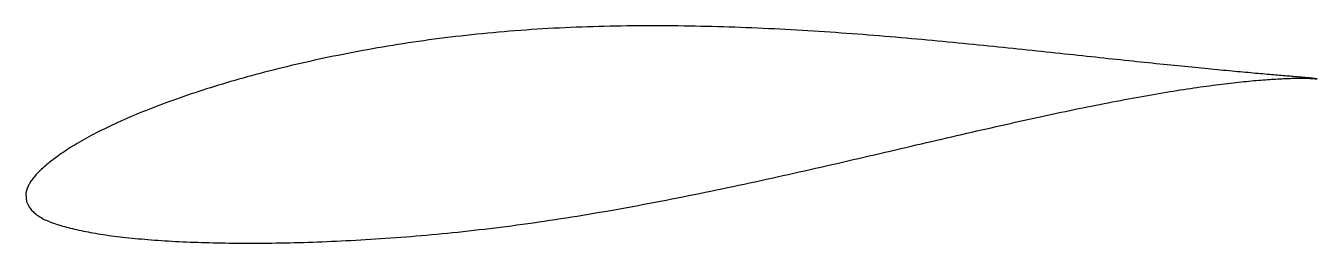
# Model space of a CAD drawing. Header units: metres. Extents: x -26.5 to 53.7, y -5.1 to 8.4.
import ezdxf

# ---------------------------------------------------------------- set-up
doc = ezdxf.new("R2010")
doc.units = ezdxf.units.M

msp = doc.modelspace()

# ---------------------------------------------------------------- linework, layer by layer
msp.add_lwpolyline([(53.667, 5.107), (53.665, 5.107), (53.661, 5.108), (53.653, 5.11), (53.642, 5.112), (53.628, 5.114), (53.611, 5.116), (53.59, 5.119), (53.567, 5.122), (53.541, 5.126), (53.511, 5.129), (53.478, 5.133), (53.443, 5.137), (53.404, 5.141), (53.362, 5.146), (53.317, 5.151), (53.269, 5.155), (53.218, 5.161), (53.164, 5.166), (53.107, 5.171), (53.046, 5.177), (52.983, 5.183), (52.917, 5.189), (52.847, 5.195), (52.775, 5.202), (52.699, 5.209), (52.621, 5.216), (52.539, 5.223), (52.455, 5.23), (52.367, 5.238), (52.277, 5.246), (52.183, 5.254), (52.087, 5.262), (51.987, 5.27), (51.885, 5.279), (51.779, 5.288), (51.671, 5.297), (51.56, 5.307), (51.445, 5.317), (51.328, 5.327), (51.208, 5.337), (51.085, 5.347), (50.959, 5.358), (50.83, 5.369), (50.698, 5.381), (50.564, 5.392), (50.426, 5.404), (50.286, 5.416), (50.143, 5.429), (49.997, 5.441), (49.848, 5.454), (49.696, 5.468), (49.541, 5.482), (49.384, 5.496), (49.224, 5.51), (49.061, 5.525), (48.895, 5.54), (48.727, 5.555), (48.556, 5.571), (48.382, 5.587), (48.206, 5.603), (48.026, 5.62), (47.844, 5.637), (47.66, 5.654), (47.472, 5.672), (47.283, 5.69), (47.09, 5.709), (46.895, 5.728), (46.697, 5.747), (46.497, 5.766), (46.294, 5.786), (46.088, 5.807), (45.88, 5.827), (45.67, 5.848), (45.457, 5.869), (45.241, 5.891), (45.023, 5.913), (44.803, 5.935), (44.58, 5.958), (44.355, 5.981), (44.127, 6.004), (43.897, 6.028), (43.664, 6.052), (43.429, 6.076), (43.192, 6.101), (42.953, 6.126), (42.711, 6.151), (42.467, 6.177), (42.221, 6.203), (41.972, 6.229), (41.721, 6.255), (41.468, 6.282), (41.213, 6.309), (40.956, 6.336), (40.696, 6.364), (40.435, 6.391), (40.171, 6.42), (39.905, 6.448), (39.637, 6.477), (39.367, 6.505), (39.095, 6.534), (38.821, 6.564), (38.545, 6.593), (38.268, 6.623), (37.988, 6.653), (37.706, 6.683), (37.423, 6.713), (37.137, 6.744), (36.85, 6.775), (36.561, 6.805), (36.27, 6.836), (35.977, 6.867), (35.682, 6.898), (35.386, 6.929), (35.088, 6.961), (34.789, 6.992), (34.488, 7.023), (34.185, 7.054), (33.88, 7.085), (33.574, 7.117), (33.266, 7.148), (32.957, 7.179), (32.647, 7.211), (32.334, 7.242), (32.021, 7.273), (31.706, 7.304), (31.389, 7.335), (31.071, 7.366), (30.752, 7.396), (30.432, 7.426), (30.11, 7.457), (29.787, 7.487), (29.462, 7.517), (29.137, 7.546), (28.81, 7.576), (28.482, 7.605), (28.153, 7.634), (27.822, 7.663), (27.491, 7.691), (27.159, 7.719), (26.825, 7.747), (26.491, 7.774), (26.155, 7.801), (25.819, 7.828), (25.481, 7.854), (25.143, 7.88), (24.804, 7.905), (24.464, 7.931), (24.123, 7.955), (23.781, 7.979), (23.438, 8.002), (23.095, 8.025), (22.751, 8.048), (22.407, 8.07), (22.061, 8.091), (21.715, 8.111), (21.369, 8.132), (21.022, 8.151), (20.674, 8.17), (20.326, 8.188), (19.977, 8.206), (19.628, 8.222), (19.278, 8.239), (18.928, 8.255), (18.578, 8.269), (18.227, 8.283), (17.876, 8.297), (17.525, 8.309), (17.173, 8.321), (16.821, 8.332), (16.469, 8.343), (16.116, 8.353), (15.764, 8.361), (15.411, 8.369), (15.058, 8.376), (14.705, 8.383), (14.353, 8.388), (14, 8.392), (13.647, 8.396), (13.294, 8.399), (12.941, 8.401), (12.588, 8.402), (12.236, 8.402), (11.883, 8.401), (11.531, 8.399), (11.179, 8.396), (10.827, 8.392), (10.475, 8.387), (10.124, 8.381), (9.773, 8.375), (9.422, 8.367), (9.072, 8.357), (8.722, 8.347), (8.372, 8.336), (8.023, 8.324), (7.675, 8.311), (7.326, 8.297), (6.979, 8.281), (6.632, 8.265), (6.286, 8.247), (5.94, 8.228), (5.595, 8.208), (5.25, 8.187), (4.906, 8.165), (4.563, 8.141), (4.221, 8.117), (3.879, 8.091), (3.539, 8.064), (3.199, 8.036), (2.86, 8.007), (2.522, 7.976), (2.185, 7.945), (1.848, 7.912), (1.513, 7.879), (1.178, 7.844), (0.845, 7.808), (0.513, 7.77), (0.181, 7.732), (-0.149, 7.693), (-0.478, 7.652), (-0.806, 7.611), (-1.133, 7.568), (-1.458, 7.524), (-1.783, 7.479), (-2.106, 7.433), (-2.428, 7.386), (-2.748, 7.338), (-3.068, 7.289), (-3.386, 7.239), (-3.703, 7.188), (-4.018, 7.137), (-4.332, 7.084), (-4.644, 7.031), (-4.956, 6.976), (-5.265, 6.921), (-5.573, 6.864), (-5.88, 6.807), (-6.185, 6.75), (-6.489, 6.691), (-6.791, 6.631), (-7.091, 6.571), (-7.39, 6.511), (-7.687, 6.449), (-7.983, 6.387), (-8.277, 6.324), (-8.569, 6.261), (-8.86, 6.197), (-9.148, 6.132), (-9.435, 6.066), (-9.721, 6), (-10.004, 5.933), (-10.286, 5.866), (-10.565, 5.798), (-10.843, 5.729), (-11.119, 5.66), (-11.393, 5.59), (-11.665, 5.52), (-11.936, 5.449), (-12.204, 5.377), (-12.47, 5.305), (-12.734, 5.233), (-12.997, 5.16), (-13.257, 5.086), (-13.515, 5.013), (-13.771, 4.938), (-14.025, 4.863), (-14.277, 4.788), (-14.526, 4.712), (-14.774, 4.636), (-15.019, 4.56), (-15.262, 4.483), (-15.503, 4.406), (-15.742, 4.328), (-15.978, 4.251), (-16.213, 4.173), (-16.445, 4.094), (-16.674, 4.016), (-16.902, 3.937), (-17.127, 3.858), (-17.349, 3.778), (-17.57, 3.699), (-17.787, 3.619), (-18.003, 3.539), (-18.216, 3.459), (-18.427, 3.378), (-18.635, 3.298), (-18.841, 3.217), (-19.044, 3.137), (-19.245, 3.056), (-19.443, 2.975), (-19.639, 2.893), (-19.832, 2.812), (-20.023, 2.731), (-20.211, 2.65), (-20.397, 2.569), (-20.58, 2.487), (-20.76, 2.406), (-20.938, 2.324), (-21.114, 2.243), (-21.286, 2.161), (-21.456, 2.08), (-21.623, 1.998), (-21.788, 1.917), (-21.95, 1.836), (-22.109, 1.754), (-22.265, 1.673), (-22.419, 1.592), (-22.57, 1.51), (-22.718, 1.429), (-22.864, 1.348), (-23.007, 1.267), (-23.147, 1.186), (-23.284, 1.105), (-23.418, 1.025), (-23.55, 0.945), (-23.678, 0.865), (-23.804, 0.785), (-23.928, 0.706), (-24.048, 0.627), (-24.165, 0.548), (-24.28, 0.47), (-24.392, 0.392), (-24.501, 0.315), (-24.607, 0.239), (-24.71, 0.163), (-24.81, 0.087), (-24.908, 0.012), (-25.002, -0.062), (-25.094, -0.136), (-25.183, -0.209), (-25.269, -0.281), (-25.352, -0.353), (-25.432, -0.425), (-25.509, -0.496), (-25.583, -0.566), (-25.654, -0.636), (-25.722, -0.706), (-25.787, -0.775), (-25.85, -0.843), (-25.909, -0.911), (-25.965, -0.979), (-26.019, -1.046), (-26.069, -1.112), (-26.116, -1.178), (-26.161, -1.243), (-26.202, -1.307), (-26.241, -1.371), (-26.276, -1.434), (-26.309, -1.496), (-26.338, -1.556), (-26.365, -1.615), (-26.389, -1.673), (-26.409, -1.728), (-26.427, -1.782), (-26.443, -1.833), (-26.455, -1.879), (-26.465, -1.922), (-26.472, -1.957), (-26.477, -1.985), (-26.48, -2.003), (-26.433, -2.515), (-26.431, -2.519), (-26.425, -2.531), (-26.416, -2.55), (-26.402, -2.578), (-26.385, -2.617), (-26.364, -2.662), (-26.339, -2.711), (-26.311, -2.762), (-26.28, -2.815), (-26.246, -2.868), (-26.208, -2.921), (-26.168, -2.974), (-26.125, -3.027), (-26.078, -3.078), (-26.029, -3.129), (-25.977, -3.179), (-25.921, -3.228), (-25.863, -3.276), (-25.802, -3.323), (-25.738, -3.37), (-25.671, -3.415), (-25.601, -3.459), (-25.528, -3.502), (-25.452, -3.545), (-25.373, -3.586), (-25.291, -3.627), (-25.207, -3.667), (-25.119, -3.705), (-25.029, -3.743), (-24.936, -3.781), (-24.839, -3.817), (-24.74, -3.853), (-24.638, -3.888), (-24.533, -3.923), (-24.425, -3.957), (-24.315, -3.99), (-24.201, -4.023), (-24.085, -4.056), (-23.965, -4.088), (-23.843, -4.12), (-23.718, -4.152), (-23.59, -4.183), (-23.459, -4.214), (-23.326, -4.245), (-23.189, -4.275), (-23.05, -4.304), (-22.908, -4.334), (-22.763, -4.363), (-22.616, -4.391), (-22.465, -4.419), (-22.312, -4.447), (-22.157, -4.474), (-21.998, -4.5), (-21.837, -4.526), (-21.673, -4.552), (-21.507, -4.576), (-21.337, -4.6), (-21.165, -4.624), (-20.991, -4.647), (-20.814, -4.669), (-20.634, -4.691), (-20.452, -4.712), (-20.267, -4.732), (-20.079, -4.752), (-19.889, -4.772), (-19.697, -4.79), (-19.502, -4.809), (-19.304, -4.826), (-19.104, -4.843), (-18.901, -4.86), (-18.696, -4.876), (-18.489, -4.891), (-18.279, -4.906), (-18.067, -4.92), (-17.852, -4.934), (-17.635, -4.947), (-17.415, -4.96), (-17.193, -4.972), (-16.969, -4.983), (-16.742, -4.994), (-16.514, -5.004), (-16.282, -5.013), (-16.049, -5.022), (-15.813, -5.031), (-15.576, -5.039), (-15.336, -5.046), (-15.093, -5.053), (-14.849, -5.059), (-14.602, -5.064), (-14.353, -5.069), (-14.103, -5.073), (-13.85, -5.077), (-13.595, -5.079), (-13.338, -5.082), (-13.078, -5.083), (-12.817, -5.085), (-12.554, -5.085), (-12.289, -5.084), (-12.022, -5.083), (-11.753, -5.082), (-11.482, -5.079), (-11.209, -5.076), (-10.935, -5.072), (-10.658, -5.067), (-10.38, -5.062), (-10.099, -5.056), (-9.818, -5.049), (-9.534, -5.042), (-9.248, -5.034), (-8.961, -5.025), (-8.672, -5.015), (-8.382, -5.005), (-8.09, -4.993), (-7.796, -4.982), (-7.501, -4.969), (-7.204, -4.956), (-6.905, -4.942), (-6.605, -4.926), (-6.303, -4.911), (-6, -4.894), (-5.696, -4.877), (-5.39, -4.859), (-5.082, -4.841), (-4.774, -4.821), (-4.463, -4.801), (-4.152, -4.78), (-3.839, -4.758), (-3.525, -4.735), (-3.209, -4.712), (-2.893, -4.687), (-2.575, -4.662), (-2.256, -4.635), (-1.936, -4.608), (-1.614, -4.58), (-1.292, -4.551), (-0.968, -4.522), (-0.644, -4.491), (-0.318, -4.459), (0.009, -4.426), (0.336, -4.392), (0.665, -4.358), (0.994, -4.322), (1.325, -4.285), (1.656, -4.247), (1.988, -4.209), (2.321, -4.169), (2.655, -4.128), (2.99, -4.087), (3.325, -4.044), (3.661, -4), (3.998, -3.955), (4.336, -3.91), (4.674, -3.863), (5.012, -3.815), (5.352, -3.767), (5.692, -3.717), (6.032, -3.667), (6.373, -3.615), (6.715, -3.563), (7.057, -3.509), (7.399, -3.455), (7.742, -3.4), (8.085, -3.344), (8.429, -3.287), (8.773, -3.229), (9.117, -3.171), (9.462, -3.112), (9.806, -3.051), (10.151, -2.991), (10.497, -2.929), (10.842, -2.867), (11.188, -2.804), (11.534, -2.74), (11.88, -2.675), (12.226, -2.61), (12.572, -2.544), (12.918, -2.478), (13.264, -2.411), (13.611, -2.343), (13.957, -2.275), (14.303, -2.206), (14.649, -2.137), (14.995, -2.067), (15.341, -1.996), (15.686, -1.926), (16.032, -1.855), (16.377, -1.783), (16.722, -1.711), (17.067, -1.638), (17.411, -1.565), (17.756, -1.492), (18.1, -1.418), (18.443, -1.345), (18.786, -1.27), (19.129, -1.196), (19.471, -1.121), (19.813, -1.046), (20.155, -0.971), (20.496, -0.895), (20.836, -0.82), (21.176, -0.744), (21.515, -0.668), (21.854, -0.592), (22.192, -0.516), (22.529, -0.439), (22.866, -0.363), (23.202, -0.286), (23.537, -0.21), (23.871, -0.133), (24.205, -0.056), (24.538, 0.02), (24.87, 0.097), (25.202, 0.173), (25.532, 0.25), (25.862, 0.327), (26.19, 0.403), (26.518, 0.479), (26.845, 0.555), (27.17, 0.631), (27.495, 0.707), (27.819, 0.782), (28.141, 0.857), (28.463, 0.932), (28.783, 1.007), (29.103, 1.081), (29.421, 1.156), (29.738, 1.229), (30.054, 1.302), (30.368, 1.375), (30.682, 1.448), (30.994, 1.521), (31.305, 1.592), (31.614, 1.664), (31.922, 1.735), (32.229, 1.806), (32.534, 1.876), (32.838, 1.945), (33.141, 2.014), (33.442, 2.082), (33.742, 2.151), (34.04, 2.218), (34.337, 2.285), (34.632, 2.351), (34.926, 2.416), (35.218, 2.481), (35.508, 2.546), (35.797, 2.609), (36.085, 2.673), (36.37, 2.735), (36.654, 2.797), (36.936, 2.858), (37.217, 2.918), (37.495, 2.978), (37.772, 3.036), (38.048, 3.095), (38.321, 3.152), (38.592, 3.208), (38.862, 3.264), (39.13, 3.319), (39.396, 3.373), (39.66, 3.426), (39.922, 3.479), (40.183, 3.53), (40.441, 3.581), (40.697, 3.632), (40.951, 3.681), (41.204, 3.729), (41.454, 3.777), (41.702, 3.823), (41.948, 3.869), (42.192, 3.914), (42.434, 3.958), (42.674, 4.002), (42.911, 4.044), (43.147, 4.086), (43.38, 4.127), (43.611, 4.167), (43.84, 4.206), (44.067, 4.244), (44.291, 4.281), (44.513, 4.317), (44.733, 4.353), (44.95, 4.388), (45.165, 4.421), (45.378, 4.454), (45.588, 4.487), (45.796, 4.518), (46.002, 4.548), (46.205, 4.578), (46.406, 4.607), (46.604, 4.635), (46.8, 4.662), (46.994, 4.688), (47.185, 4.714), (47.373, 4.738), (47.559, 4.762), (47.742, 4.785), (47.923, 4.807), (48.102, 4.828), (48.277, 4.849), (48.45, 4.869), (48.621, 4.888), (48.789, 4.906), (48.954, 4.923), (49.117, 4.94), (49.277, 4.956), (49.434, 4.971), (49.589, 4.986), (49.74, 5), (49.89, 5.013), (50.036, 5.025), (50.18, 5.037), (50.321, 5.048), (50.459, 5.059), (50.594, 5.068), (50.727, 5.078), (50.857, 5.086), (50.984, 5.094), (51.108, 5.102), (51.23, 5.108), (51.348, 5.115), (51.464, 5.12), (51.577, 5.126), (51.687, 5.13), (51.794, 5.135), (51.898, 5.138), (52, 5.142), (52.098, 5.144), (52.193, 5.147), (52.286, 5.149), (52.376, 5.15), (52.462, 5.151), (52.546, 5.152), (52.627, 5.152), (52.705, 5.152), (52.78, 5.152), (52.851, 5.152), (52.92, 5.151), (52.986, 5.15), (53.049, 5.148), (53.109, 5.147), (53.166, 5.145), (53.22, 5.143), (53.271, 5.141), (53.318, 5.138), (53.363, 5.136), (53.405, 5.133), (53.443, 5.131), (53.479, 5.128), (53.511, 5.126), (53.541, 5.123), (53.567, 5.12), (53.591, 5.118), (53.611, 5.116), (53.628, 5.113), (53.642, 5.111), (53.653, 5.11), (53.661, 5.108), (53.665, 5.107), (53.667, 5.107)], close=True)

doc.saveas('drawing.dxf')
